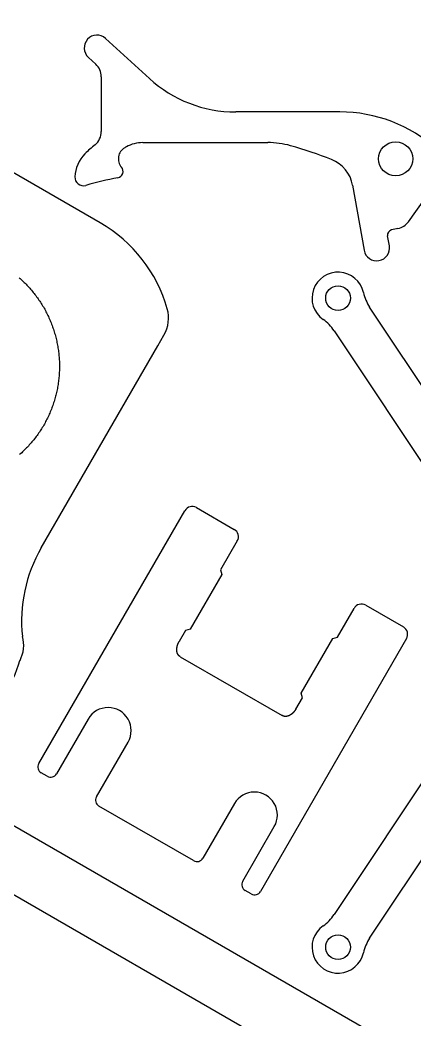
# Model space of a CAD drawing. Extents: x 442 to 745, y 5 to 355.
# Drawn here: x 521.81 to 540.87, y 40.47 to 88.75 of the extents above; entities that cross this region are included whole.
import ezdxf

# ---------------------------------------------------------------- set-up
doc = ezdxf.new("R2010")
doc.units = 0
doc.layers.add('VISIBLE__ANSI_', color=7, linetype='CONTINUOUS')

msp = doc.modelspace()

# ---------------------------------------------------------------- linework, layer by layer
at = {"layer": 'VISIBLE__ANSI_'}
for p, q in [((593.942, 8.024), (445.272, 93.859)), ((442.389, 92.195), (593.942, 4.696)), ((528.054, 85.929), (525.943, 87.857)), ((525.11, 86.945), (525.464, 86.622)), ((525.732, 86.014), (525.732, 83.365)), ((537.244, 84.313), (532.219, 84.313)), ((525.685, 78.95), (519.225, 82.68)), ((527.736, 82.831), (533.765, 82.831)), ((537.864, 80.77), (538.419, 77.633)), ((540.552, 79.013), (541.78, 80.731)), ((539.636, 77.848), (539.55, 78.333)), ((545.731, 64.28), (538.684, 74.888)), ((528.457, 73.012), (528.759, 73.534)), ((536.969, 73.749), (545.121, 61.477)), ((522.83, 63.266), (528.457, 73.012)), ((530.327, 65.209), (532.146, 64.159)), ((522.718, 52.854), (529.765, 65.059)), ((532.297, 63.597), (531.494, 62.206)), ((531.554, 61.981), (530.03, 59.342)), ((531.494, 62.206), (531.554, 61.981)), ((538.493, 60.495), (540.312, 59.445)), ((537.128, 58.953), (537.931, 60.344)), ((529.805, 59.282), (529.491, 58.738)), ((530.03, 59.342), (529.805, 59.282)), ((536.903, 58.893), (537.128, 58.953)), ((540.463, 58.882), (533.416, 46.677)), ((535.379, 56.254), (536.903, 58.893)), ((529.546, 58.009), (534.467, 55.168)), ((545.121, 57.832), (536.969, 45.559)), ((535.125, 55.485), (535.44, 56.029)), ((535.44, 56.029), (535.379, 56.254)), ((525.098, 54.998), (523.574, 52.36)), ((538.684, 44.42), (545.731, 55.029)), ((525.5, 51.248), (527.023, 53.887)), ((523.124, 52.239), (522.839, 52.404)), ((530.185, 48.163), (525.62, 50.798)), ((532.158, 50.922), (530.635, 48.283)), ((532.56, 47.171), (534.084, 49.81)), ((532.966, 46.557), (532.681, 46.722))]:
    msp.add_line(p, q, dxfattribs=at)
for points in [[(521.767, 76.307, 0), (521.817, 76.264, 0), (521.865, 76.22, 0), (521.914, 76.175, 0), (521.961, 76.13, 0), (522.009, 76.084, 0), (522.055, 76.038, 0), (522.102, 75.992, 0), (522.147, 75.944, 0), (522.192, 75.897, 0), (522.237, 75.848, 0), (522.281, 75.799, 0), (522.324, 75.75, 0), (522.367, 75.7, 0), (522.41, 75.65, 0), (522.451, 75.599, 0), (522.492, 75.548, 0), (522.533, 75.496, 0), (522.573, 75.444, 0), (522.612, 75.391, 0), (522.65, 75.338, 0), (522.688, 75.284, 0), (522.726, 75.23, 0), (522.762, 75.175, 0), (522.799, 75.12, 0), (522.834, 75.065, 0), (522.869, 75.009, 0), (522.903, 74.953, 0), (522.936, 74.897, 0), (522.969, 74.84, 0), (523.001, 74.782, 0), (523.033, 74.724, 0), (523.064, 74.666, 0), (523.094, 74.608, 0), (523.123, 74.549, 0), (523.152, 74.49, 0), (523.18, 74.43, 0), (523.208, 74.371, 0), (523.235, 74.311, 0), (523.261, 74.25, 0), (523.286, 74.19, 0), (523.311, 74.129, 0), (523.334, 74.067, 0), (523.358, 74.006, 0), (523.38, 73.944, 0), (523.402, 73.882, 0), (523.423, 73.82, 0), (523.443, 73.757, 0), (523.463, 73.694, 0), (523.482, 73.632, 0), (523.5, 73.568, 0), (523.517, 73.505, 0), (523.534, 73.441, 0), (523.55, 73.378, 0), (523.565, 73.314, 0), (523.58, 73.249, 0), (523.593, 73.185, 0), (523.606, 73.121, 0), (523.619, 73.056, 0), (523.63, 72.992, 0), (523.641, 72.927, 0), (523.651, 72.862, 0), (523.66, 72.797, 0), (523.669, 72.732, 0), (523.677, 72.666, 0), (523.684, 72.601, 0), (523.69, 72.536, 0), (523.696, 72.47, 0), (523.701, 72.405, 0), (523.705, 72.339, 0), (523.708, 72.273, 0), (523.711, 72.208, 0), (523.712, 72.142, 0), (523.713, 72.076, 0), (523.714, 72.011, 0), (523.713, 71.945, 0), (523.712, 71.879, 0), (523.71, 71.814, 0), (523.707, 71.748, 0), (523.703, 71.683, 0), (523.699, 71.617, 0), (523.694, 71.552, 0), (523.688, 71.486, 0), (523.681, 71.421, 0), (523.674, 71.356, 0), (523.666, 71.29, 0), (523.657, 71.225, 0), (523.647, 71.16, 0), (523.637, 71.095, 0), (523.626, 71.031, 0), (523.614, 70.966, 0), (523.601, 70.901, 0), (523.587, 70.837, 0), (523.573, 70.773, 0), (523.558, 70.709, 0), (523.543, 70.645, 0), (523.526, 70.582, 0), (523.509, 70.518, 0), (523.491, 70.455, 0), (523.473, 70.392, 0), (523.453, 70.329, 0), (523.433, 70.266, 0), (523.413, 70.204, 0), (523.391, 70.142, 0), (523.369, 70.08, 0), (523.346, 70.018, 0), (523.322, 69.957, 0), (523.298, 69.896, 0), (523.273, 69.835, 0), (523.247, 69.774, 0), (523.221, 69.714, 0), (523.194, 69.654, 0), (523.166, 69.595, 0), (523.138, 69.535, 0), (523.109, 69.477, 0), (523.079, 69.418, 0), (523.048, 69.36, 0), (523.017, 69.302, 0), (522.985, 69.244, 0), (522.953, 69.187, 0)], [(522.953, 69.187, 0), (522.92, 69.131, 0), (522.886, 69.074, 0), (522.851, 69.018, 0), (522.816, 68.963, 0), (522.78, 68.908, 0), (522.744, 68.853, 0), (522.707, 68.799, 0), (522.669, 68.745, 0), (522.631, 68.692, 0), (522.592, 68.638, 0), (522.552, 68.586, 0), (522.512, 68.534, 0), (522.471, 68.482, 0), (522.43, 68.431, 0), (522.388, 68.381, 0), (522.345, 68.331, 0), (522.302, 68.281, 0), (522.259, 68.232, 0), (522.214, 68.183, 0), (522.17, 68.135, 0), (522.124, 68.087, 0), (522.079, 68.04, 0), (522.032, 67.994, 0), (521.985, 67.948, 0), (521.938, 67.902, 0), (521.89, 67.857, 0), (521.841, 67.813, 0), (521.792, 67.769, 0)], [(529.546, 58.009, 0), (529.544, 58.01, 0), (529.542, 58.011, 0), (529.541, 58.012, 0), (529.539, 58.013, 0), (529.538, 58.014, 0), (529.536, 58.015, 0), (529.534, 58.016, 0), (529.533, 58.017, 0), (529.531, 58.018, 0), (529.53, 58.019, 0), (529.528, 58.02, 0), (529.526, 58.021, 0), (529.525, 58.022, 0), (529.523, 58.023, 0), (529.522, 58.024, 0), (529.52, 58.025, 0), (529.519, 58.026, 0), (529.517, 58.028, 0), (529.516, 58.029, 0), (529.514, 58.03, 0), (529.513, 58.031, 0), (529.511, 58.032, 0), (529.51, 58.033, 0), (529.508, 58.034, 0), (529.507, 58.036, 0), (529.505, 58.037, 0), (529.504, 58.038, 0), (529.502, 58.039, 0), (529.501, 58.04, 0), (529.5, 58.042, 0), (529.498, 58.043, 0), (529.497, 58.044, 0), (529.495, 58.045, 0), (529.494, 58.047, 0), (529.492, 58.048, 0), (529.491, 58.049, 0), (529.49, 58.051, 0), (529.488, 58.052, 0), (529.487, 58.053, 0), (529.486, 58.054, 0), (529.484, 58.056, 0), (529.483, 58.057, 0), (529.482, 58.059, 0), (529.48, 58.06, 0), (529.479, 58.061, 0), (529.478, 58.063, 0), (529.476, 58.064, 0), (529.475, 58.065, 0), (529.474, 58.067, 0), (529.472, 58.068, 0), (529.471, 58.07, 0), (529.47, 58.071, 0), (529.469, 58.072, 0), (529.467, 58.074, 0), (529.466, 58.075, 0), (529.465, 58.077, 0), (529.464, 58.078, 0), (529.463, 58.08, 0), (529.461, 58.081, 0), (529.46, 58.083, 0), (529.459, 58.084, 0), (529.458, 58.086, 0), (529.457, 58.087, 0), (529.456, 58.089, 0), (529.454, 58.09, 0), (529.453, 58.092, 0), (529.452, 58.093, 0), (529.451, 58.095, 0), (529.45, 58.096, 0), (529.449, 58.098, 0), (529.448, 58.099, 0), (529.447, 58.101, 0), (529.446, 58.102, 0), (529.444, 58.104, 0), (529.443, 58.105, 0), (529.442, 58.107, 0), (529.441, 58.109, 0), (529.44, 58.11, 0), (529.439, 58.112, 0), (529.438, 58.113, 0), (529.437, 58.115, 0), (529.436, 58.117, 0), (529.435, 58.118, 0), (529.434, 58.12, 0), (529.433, 58.121, 0), (529.432, 58.123, 0), (529.431, 58.125, 0), (529.43, 58.126, 0), (529.429, 58.128, 0), (529.429, 58.13, 0), (529.428, 58.131, 0), (529.427, 58.133, 0), (529.426, 58.135, 0), (529.425, 58.136, 0), (529.424, 58.138, 0), (529.423, 58.14, 0), (529.422, 58.141, 0), (529.421, 58.143, 0), (529.421, 58.145, 0), (529.42, 58.146, 0), (529.419, 58.148, 0), (529.418, 58.15, 0), (529.417, 58.151, 0), (529.417, 58.153, 0), (529.416, 58.155, 0), (529.415, 58.157, 0), (529.414, 58.158, 0), (529.413, 58.16, 0), (529.413, 58.162, 0), (529.412, 58.164, 0), (529.411, 58.165, 0), (529.41, 58.167, 0), (529.41, 58.169, 0), (529.409, 58.171, 0), (529.408, 58.172, 0), (529.408, 58.174, 0), (529.407, 58.176, 0), (529.406, 58.178, 0), (529.405, 58.179, 0), (529.405, 58.181, 0), (529.404, 58.183, 0), (529.403, 58.185, 0), (529.403, 58.187, 0), (529.402, 58.188, 0), (529.402, 58.19, 0), (529.401, 58.192, 0), (529.4, 58.194, 0), (529.4, 58.195, 0), (529.399, 58.197, 0), (529.399, 58.199, 0), (529.398, 58.201, 0), (529.397, 58.203, 0), (529.397, 58.205, 0), (529.396, 58.206, 0), (529.396, 58.208, 0), (529.395, 58.21, 0), (529.395, 58.212, 0), (529.394, 58.214, 0), (529.394, 58.215, 0), (529.393, 58.217, 0), (529.393, 58.219, 0), (529.392, 58.221, 0), (529.392, 58.223, 0), (529.391, 58.225, 0), (529.391, 58.226, 0), (529.39, 58.228, 0), (529.39, 58.23, 0), (529.389, 58.232, 0), (529.389, 58.234, 0), (529.389, 58.236, 0), (529.388, 58.237, 0), (529.388, 58.239, 0), (529.387, 58.241, 0), (529.387, 58.243, 0), (529.386, 58.245, 0), (529.386, 58.247, 0), (529.386, 58.249, 0), (529.385, 58.251, 0), (529.385, 58.252, 0), (529.385, 58.254, 0), (529.384, 58.256, 0), (529.384, 58.258, 0), (529.384, 58.26, 0), (529.383, 58.262, 0), (529.383, 58.264, 0), (529.383, 58.266, 0), (529.382, 58.268, 0), (529.382, 58.27, 0), (529.382, 58.272, 0), (529.381, 58.274, 0), (529.381, 58.276, 0), (529.381, 58.277, 0), (529.381, 58.279, 0), (529.38, 58.281, 0), (529.38, 58.283, 0), (529.38, 58.285, 0), (529.38, 58.287, 0), (529.379, 58.289, 0), (529.379, 58.291, 0), (529.379, 58.293, 0), (529.379, 58.295, 0), (529.379, 58.297, 0), (529.378, 58.299, 0), (529.378, 58.301, 0), (529.378, 58.303, 0), (529.378, 58.305, 0), (529.378, 58.307, 0), (529.378, 58.309, 0), (529.378, 58.311, 0), (529.377, 58.313, 0), (529.377, 58.315, 0), (529.377, 58.317, 0), (529.377, 58.319, 0), (529.377, 58.321, 0), (529.377, 58.323, 0), (529.377, 58.325, 0), (529.377, 58.327, 0), (529.377, 58.329, 0), (529.376, 58.331, 0), (529.376, 58.333, 0), (529.376, 58.336, 0), (529.376, 58.337, 0), (529.376, 58.34, 0), (529.376, 58.342, 0), (529.376, 58.344, 0), (529.376, 58.346, 0), (529.376, 58.348, 0), (529.376, 58.35, 0), (529.376, 58.352, 0), (529.376, 58.354, 0), (529.376, 58.356, 0), (529.376, 58.358, 0), (529.376, 58.36, 0), (529.376, 58.362, 0), (529.376, 58.365, 0), (529.376, 58.367, 0), (529.377, 58.369, 0), (529.377, 58.371, 0), (529.377, 58.373, 0), (529.377, 58.375, 0), (529.377, 58.377, 0), (529.377, 58.379, 0), (529.377, 58.382, 0), (529.377, 58.384, 0), (529.377, 58.386, 0), (529.378, 58.388, 0), (529.378, 58.39, 0), (529.378, 58.392, 0), (529.378, 58.394, 0), (529.378, 58.397, 0), (529.378, 58.399, 0), (529.378, 58.401, 0), (529.379, 58.403, 0), (529.379, 58.405, 0), (529.379, 58.407, 0), (529.379, 58.409, 0), (529.38, 58.412, 0), (529.38, 58.414, 0), (529.38, 58.416, 0), (529.38, 58.418, 0), (529.38, 58.42, 0), (529.381, 58.422, 0), (529.381, 58.425, 0), (529.381, 58.427, 0), (529.382, 58.429, 0), (529.382, 58.431, 0), (529.382, 58.434, 0), (529.382, 58.436, 0), (529.383, 58.438, 0), (529.383, 58.44, 0), (529.383, 58.442, 0), (529.384, 58.444, 0), (529.384, 58.447, 0), (529.384, 58.449, 0), (529.385, 58.451, 0), (529.385, 58.453, 0), (529.386, 58.456, 0), (529.386, 58.458, 0), (529.386, 58.46, 0), (529.387, 58.462, 0), (529.387, 58.465, 0), (529.388, 58.467, 0), (529.388, 58.469, 0), (529.388, 58.471, 0), (529.389, 58.473, 0), (529.389, 58.476, 0), (529.39, 58.478, 0), (529.39, 58.48, 0), (529.391, 58.482, 0), (529.391, 58.484, 0), (529.392, 58.487, 0), (529.392, 58.489, 0), (529.393, 58.491, 0), (529.393, 58.493, 0), (529.394, 58.496, 0), (529.394, 58.498, 0), (529.395, 58.5, 0), (529.395, 58.502, 0), (529.396, 58.505, 0), (529.396, 58.507, 0), (529.397, 58.509, 0), (529.397, 58.511, 0), (529.398, 58.514, 0), (529.399, 58.516, 0), (529.399, 58.518, 0), (529.4, 58.52, 0), (529.4, 58.523, 0), (529.401, 58.525, 0), (529.402, 58.527, 0), (529.402, 58.529, 0), (529.403, 58.532, 0), (529.403, 58.534, 0), (529.404, 58.536, 0), (529.405, 58.538, 0), (529.405, 58.541, 0), (529.406, 58.543, 0), (529.407, 58.545, 0), (529.407, 58.547, 0), (529.408, 58.55, 0), (529.409, 58.552, 0), (529.41, 58.554, 0), (529.41, 58.556, 0), (529.411, 58.559, 0), (529.412, 58.561, 0), (529.412, 58.563, 0), (529.413, 58.565, 0), (529.414, 58.568, 0), (529.415, 58.57, 0), (529.415, 58.572, 0), (529.416, 58.574, 0), (529.417, 58.577, 0), (529.418, 58.579, 0), (529.418, 58.581, 0), (529.419, 58.583, 0), (529.42, 58.586, 0), (529.421, 58.588, 0), (529.422, 58.59, 0), (529.423, 58.592, 0), (529.423, 58.595, 0), (529.424, 58.597, 0), (529.425, 58.599, 0), (529.426, 58.601, 0), (529.427, 58.604, 0), (529.428, 58.606, 0), (529.428, 58.608, 0), (529.429, 58.61, 0), (529.43, 58.613, 0), (529.431, 58.615, 0), (529.432, 58.617, 0), (529.433, 58.619, 0), (529.434, 58.622, 0), (529.435, 58.624, 0), (529.436, 58.626, 0), (529.437, 58.628, 0), (529.438, 58.631, 0), (529.439, 58.633, 0), (529.44, 58.635, 0), (529.44, 58.637, 0), (529.441, 58.639, 0), (529.442, 58.642, 0), (529.443, 58.644, 0), (529.444, 58.646, 0), (529.445, 58.648, 0), (529.446, 58.651, 0), (529.447, 58.653, 0), (529.448, 58.655, 0), (529.449, 58.657, 0), (529.451, 58.66, 0), (529.452, 58.662, 0), (529.453, 58.664, 0), (529.454, 58.666, 0), (529.455, 58.669, 0), (529.456, 58.671, 0), (529.457, 58.673, 0), (529.458, 58.675, 0), (529.459, 58.678, 0), (529.46, 58.68, 0), (529.461, 58.682, 0), (529.462, 58.684, 0), (529.463, 58.687, 0), (529.465, 58.689, 0), (529.466, 58.691, 0), (529.467, 58.693, 0), (529.468, 58.696, 0), (529.469, 58.698, 0), (529.47, 58.7, 0), (529.471, 58.702, 0), (529.473, 58.704, 0), (529.474, 58.707, 0), (529.475, 58.709, 0), (529.476, 58.711, 0), (529.477, 58.713, 0), (529.479, 58.715, 0), (529.48, 58.718, 0), (529.481, 58.72, 0), (529.482, 58.722, 0), (529.483, 58.724, 0), (529.485, 58.727, 0), (529.486, 58.729, 0), (529.487, 58.731, 0), (529.488, 58.733, 0), (529.49, 58.735, 0), (529.491, 58.738, 0)], [(535.125, 55.485, 0), (535.124, 55.483, 0), (535.123, 55.481, 0), (535.122, 55.479, 0), (535.121, 55.477, 0), (535.12, 55.475, 0), (535.119, 55.474, 0), (535.118, 55.472, 0), (535.117, 55.47, 0), (535.115, 55.468, 0), (535.114, 55.466, 0), (535.113, 55.465, 0), (535.112, 55.463, 0), (535.111, 55.461, 0), (535.11, 55.459, 0), (535.109, 55.457, 0), (535.108, 55.456, 0), (535.107, 55.454, 0), (535.105, 55.452, 0), (535.104, 55.45, 0), (535.103, 55.448, 0), (535.102, 55.447, 0), (535.101, 55.445, 0), (535.1, 55.443, 0), (535.099, 55.441, 0), (535.097, 55.439, 0), (535.096, 55.438, 0), (535.095, 55.436, 0), (535.094, 55.434, 0), (535.093, 55.432, 0), (535.092, 55.431, 0), (535.09, 55.429, 0), (535.089, 55.427, 0), (535.088, 55.425, 0), (535.087, 55.423, 0), (535.086, 55.422, 0), (535.084, 55.42, 0), (535.083, 55.418, 0), (535.082, 55.416, 0), (535.081, 55.415, 0), (535.08, 55.413, 0), (535.078, 55.411, 0), (535.077, 55.41, 0), (535.076, 55.408, 0), (535.075, 55.406, 0), (535.073, 55.404, 0), (535.072, 55.403, 0), (535.071, 55.401, 0), (535.07, 55.399, 0), (535.068, 55.397, 0), (535.067, 55.396, 0), (535.066, 55.394, 0), (535.065, 55.392, 0), (535.063, 55.391, 0), (535.062, 55.389, 0), (535.061, 55.387, 0), (535.06, 55.386, 0), (535.058, 55.384, 0), (535.057, 55.382, 0), (535.056, 55.38, 0), (535.054, 55.379, 0), (535.053, 55.377, 0), (535.052, 55.375, 0), (535.05, 55.374, 0), (535.049, 55.372, 0), (535.048, 55.37, 0), (535.047, 55.369, 0), (535.045, 55.367, 0), (535.044, 55.365, 0), (535.043, 55.364, 0), (535.041, 55.362, 0), (535.04, 55.36, 0), (535.039, 55.359, 0), (535.037, 55.357, 0), (535.036, 55.355, 0), (535.034, 55.354, 0), (535.033, 55.352, 0), (535.032, 55.351, 0), (535.03, 55.349, 0), (535.029, 55.347, 0), (535.028, 55.346, 0), (535.026, 55.344, 0), (535.025, 55.343, 0), (535.023, 55.341, 0), (535.022, 55.339, 0), (535.021, 55.338, 0), (535.019, 55.336, 0), (535.018, 55.334, 0), (535.016, 55.333, 0), (535.015, 55.331, 0), (535.014, 55.33, 0), (535.012, 55.328, 0), (535.011, 55.327, 0), (535.009, 55.325, 0), (535.008, 55.324, 0), (535.007, 55.322, 0), (535.005, 55.32, 0), (535.004, 55.319, 0), (535.002, 55.317, 0), (535.001, 55.316, 0), (534.999, 55.314, 0), (534.998, 55.313, 0), (534.996, 55.311, 0), (534.995, 55.31, 0), (534.993, 55.308, 0), (534.992, 55.306, 0), (534.991, 55.305, 0), (534.989, 55.303, 0), (534.988, 55.302, 0), (534.986, 55.3, 0), (534.985, 55.299, 0), (534.983, 55.297, 0), (534.982, 55.296, 0), (534.98, 55.294, 0), (534.979, 55.293, 0), (534.977, 55.291, 0), (534.975, 55.29, 0), (534.974, 55.288, 0), (534.972, 55.287, 0), (534.971, 55.286, 0), (534.969, 55.284, 0), (534.968, 55.283, 0), (534.966, 55.281, 0), (534.965, 55.28, 0), (534.963, 55.278, 0), (534.962, 55.277, 0), (534.96, 55.275, 0), (534.958, 55.274, 0), (534.957, 55.273, 0), (534.955, 55.271, 0), (534.954, 55.27, 0), (534.952, 55.268, 0), (534.951, 55.267, 0), (534.949, 55.266, 0), (534.947, 55.264, 0), (534.946, 55.263, 0), (534.944, 55.261, 0), (534.943, 55.26, 0), (534.941, 55.258, 0), (534.939, 55.257, 0), (534.938, 55.256, 0), (534.936, 55.254, 0), (534.934, 55.253, 0), (534.933, 55.252, 0), (534.931, 55.25, 0), (534.93, 55.249, 0), (534.928, 55.248, 0), (534.926, 55.246, 0), (534.925, 55.245, 0), (534.923, 55.244, 0), (534.921, 55.242, 0), (534.92, 55.241, 0), (534.918, 55.24, 0), (534.916, 55.238, 0), (534.915, 55.237, 0), (534.913, 55.236, 0), (534.911, 55.235, 0), (534.91, 55.233, 0), (534.908, 55.232, 0), (534.906, 55.231, 0), (534.904, 55.23, 0), (534.903, 55.228, 0), (534.901, 55.227, 0), (534.899, 55.226, 0), (534.898, 55.224, 0), (534.896, 55.223, 0), (534.894, 55.222, 0), (534.892, 55.221, 0), (534.891, 55.22, 0), (534.889, 55.218, 0), (534.887, 55.217, 0), (534.886, 55.216, 0), (534.884, 55.215, 0), (534.882, 55.214, 0), (534.88, 55.212, 0), (534.878, 55.211, 0), (534.877, 55.21, 0), (534.875, 55.209, 0), (534.873, 55.208, 0), (534.871, 55.207, 0), (534.87, 55.205, 0), (534.868, 55.204, 0), (534.866, 55.203, 0), (534.864, 55.202, 0), (534.863, 55.201, 0), (534.861, 55.2, 0), (534.859, 55.199, 0), (534.857, 55.198, 0), (534.855, 55.197, 0), (534.853, 55.195, 0), (534.852, 55.194, 0), (534.85, 55.193, 0), (534.848, 55.192, 0), (534.846, 55.191, 0), (534.844, 55.19, 0), (534.843, 55.189, 0), (534.841, 55.188, 0), (534.839, 55.187, 0), (534.837, 55.186, 0), (534.835, 55.185, 0), (534.833, 55.184, 0), (534.831, 55.183, 0), (534.83, 55.182, 0), (534.828, 55.181, 0), (534.826, 55.18, 0), (534.824, 55.179, 0), (534.822, 55.178, 0), (534.82, 55.177, 0), (534.818, 55.176, 0), (534.816, 55.175, 0), (534.815, 55.174, 0), (534.813, 55.173, 0), (534.811, 55.172, 0), (534.809, 55.171, 0), (534.807, 55.17, 0), (534.805, 55.17, 0), (534.803, 55.169, 0), (534.801, 55.168, 0), (534.799, 55.167, 0), (534.797, 55.166, 0), (534.795, 55.165, 0), (534.794, 55.164, 0), (534.792, 55.163, 0), (534.79, 55.163, 0), (534.788, 55.162, 0), (534.786, 55.161, 0), (534.784, 55.16, 0), (534.782, 55.159, 0), (534.78, 55.159, 0), (534.778, 55.158, 0), (534.776, 55.157, 0), (534.774, 55.156, 0), (534.772, 55.156, 0), (534.77, 55.155, 0), (534.768, 55.154, 0), (534.766, 55.153, 0), (534.764, 55.153, 0), (534.762, 55.152, 0), (534.76, 55.151, 0), (534.758, 55.15, 0), (534.756, 55.15, 0), (534.754, 55.149, 0), (534.752, 55.148, 0), (534.75, 55.148, 0), (534.748, 55.147, 0), (534.746, 55.146, 0), (534.744, 55.146, 0), (534.742, 55.145, 0), (534.74, 55.145, 0), (534.738, 55.144, 0), (534.736, 55.143, 0), (534.734, 55.143, 0), (534.732, 55.142, 0), (534.73, 55.142, 0), (534.728, 55.141, 0), (534.726, 55.14, 0), (534.724, 55.14, 0), (534.722, 55.139, 0), (534.72, 55.139, 0), (534.718, 55.138, 0), (534.716, 55.138, 0), (534.714, 55.137, 0), (534.712, 55.137, 0), (534.71, 55.136, 0), (534.708, 55.136, 0), (534.706, 55.136, 0), (534.704, 55.135, 0), (534.701, 55.135, 0), (534.699, 55.134, 0), (534.697, 55.134, 0), (534.695, 55.133, 0), (534.693, 55.133, 0), (534.691, 55.133, 0), (534.689, 55.132, 0), (534.687, 55.132, 0), (534.685, 55.132, 0), (534.683, 55.131, 0), (534.681, 55.131, 0), (534.679, 55.131, 0), (534.677, 55.13, 0), (534.675, 55.13, 0), (534.672, 55.13, 0), (534.67, 55.13, 0), (534.668, 55.129, 0), (534.666, 55.129, 0), (534.664, 55.129, 0), (534.662, 55.129, 0), (534.66, 55.128, 0), (534.658, 55.128, 0), (534.656, 55.128, 0), (534.654, 55.128, 0), (534.652, 55.128, 0), (534.65, 55.127, 0), (534.647, 55.127, 0), (534.645, 55.127, 0), (534.643, 55.127, 0), (534.641, 55.127, 0), (534.639, 55.127, 0), (534.637, 55.127, 0), (534.635, 55.127, 0), (534.633, 55.127, 0), (534.631, 55.127, 0), (534.629, 55.127, 0), (534.627, 55.127, 0), (534.624, 55.127, 0), (534.622, 55.127, 0), (534.62, 55.127, 0), (534.618, 55.127, 0), (534.616, 55.127, 0), (534.614, 55.127, 0), (534.612, 55.127, 0), (534.61, 55.127, 0), (534.608, 55.127, 0), (534.606, 55.127, 0), (534.604, 55.127, 0), (534.601, 55.127, 0), (534.599, 55.128, 0), (534.597, 55.128, 0), (534.595, 55.128, 0), (534.593, 55.128, 0), (534.591, 55.128, 0), (534.589, 55.129, 0), (534.587, 55.129, 0), (534.585, 55.129, 0), (534.583, 55.129, 0), (534.581, 55.13, 0), (534.579, 55.13, 0), (534.576, 55.13, 0), (534.574, 55.13, 0), (534.572, 55.131, 0), (534.57, 55.131, 0), (534.568, 55.131, 0), (534.566, 55.132, 0), (534.564, 55.132, 0), (534.562, 55.133, 0), (534.56, 55.133, 0), (534.558, 55.133, 0), (534.556, 55.134, 0), (534.554, 55.134, 0), (534.552, 55.135, 0), (534.55, 55.135, 0), (534.548, 55.136, 0), (534.546, 55.136, 0), (534.544, 55.136, 0), (534.542, 55.137, 0), (534.54, 55.138, 0), (534.538, 55.138, 0), (534.536, 55.139, 0), (534.534, 55.139, 0), (534.532, 55.14, 0), (534.53, 55.14, 0), (534.528, 55.141, 0), (534.526, 55.142, 0), (534.524, 55.142, 0), (534.522, 55.143, 0), (534.52, 55.144, 0), (534.518, 55.144, 0), (534.516, 55.145, 0), (534.514, 55.146, 0), (534.512, 55.146, 0), (534.51, 55.147, 0), (534.508, 55.148, 0), (534.506, 55.149, 0), (534.504, 55.149, 0), (534.502, 55.15, 0), (534.5, 55.151, 0), (534.498, 55.152, 0), (534.497, 55.153, 0), (534.495, 55.154, 0), (534.493, 55.154, 0), (534.491, 55.155, 0), (534.489, 55.156, 0), (534.487, 55.157, 0), (534.485, 55.158, 0), (534.483, 55.159, 0), (534.481, 55.16, 0), (534.48, 55.161, 0), (534.478, 55.162, 0), (534.476, 55.163, 0), (534.474, 55.164, 0), (534.472, 55.165, 0), (534.47, 55.166, 0), (534.469, 55.167, 0), (534.467, 55.168, 0)]]:
    msp.add_polyline3d(points, dxfattribs=at)
for centre, radius in [((539.938, 82.048), 0.824), ((537.16, 75.322), 0.597), ((537.16, 43.987), 0.597)]:
    msp.add_circle(centre, radius, dxfattribs=at)
for centre, radius, start, end in [((525.526, 87.401), 0.618, 47.5958, 227.5958), ((524.909, 86.014), 0.824, 0, 47.5958), ((532.219, 90.489), 6.176, 227.5958, 270), ((537.244, 77.313), 7, 48.062, 90), ((524.909, 83.365), 0.824, 309.3288, 0), ((529.867, 77.313), 7, 129.3288, 134.6845), ((527.173, 82.048), 0.618, 119.6328, 221.223), ((529.867, 77.313), 6.065, 118.8344, 119.6328), ((527.736, 81.184), 1.647, 90, 118.8344), ((533.765, 78.713), 4.118, 74.5321, 90), ((529.726, 64.117), 19.262, 68.2901, 74.5321), ((526.103, 81.119), 1.647, 134.6845, 177.8962), ((526.476, 81.438), 0.309, 280.6269, 41.223), ((536.242, 80.483), 1.647, 10.0356, 68.2901), ((524.868, 81.164), 0.412, 177.8962, 285.9063), ((529.726, 64.117), 17.314, 100.6269, 105.9063), ((522.185, 72.888), 7, 15.9321, 60), ((539.882, 79.492), 0.824, 281.9631, 324.4358), ((539.793, 78.376), 0.247, 103.031, 190.0356), ((543.641, 61.748), 17.314, 101.9631, 103.031), ((539.027, 77.741), 0.618, 190.0363, 10.0356), ((537.16, 75.322), 1.256, 12.2922, 234.8966), ((540.399, 76.027), 2.059, 192.2922, 213.5944), ((527.332, 74.357), 1.647, 330, 15.9321), ((535.254, 72.61), 2.059, 33.5944, 54.8966), ((530.121, 64.853), 0.412, 60, 150), ((531.94, 63.803), 0.412, 330, 60), ((528.926, 59.746), 7.039, 150.0016, 186.1949), ((538.287, 60.138), 0.412, 60, 150), ((540.106, 59.088), 0.412, 330, 60), ((520.405, 58.559), 1.582, 332.6039, 15.6641), ((500.792, 65.128), 22.248, 331.1977, 340.8539), ((526.06, 54.443), 1.112, 330, 150), ((523.003, 52.689), 0.329, 150, 240), ((523.289, 52.524), 0.329, 240, 330), ((525.785, 51.083), 0.329, 150, 240), ((533.121, 50.366), 1.112, 330, 150), ((530.349, 48.448), 0.329, 240, 330), ((532.845, 47.007), 0.329, 150, 240), ((533.131, 46.842), 0.329, 240, 330), ((535.254, 46.699), 2.059, 305.1034, 326.4056), ((537.16, 43.987), 1.256, 125.1034, 347.7078), ((540.399, 43.281), 2.059, 146.4056, 167.7078)]:
    msp.add_arc(centre, radius, start, end, dxfattribs=at)

doc.saveas('drawing.dxf')
